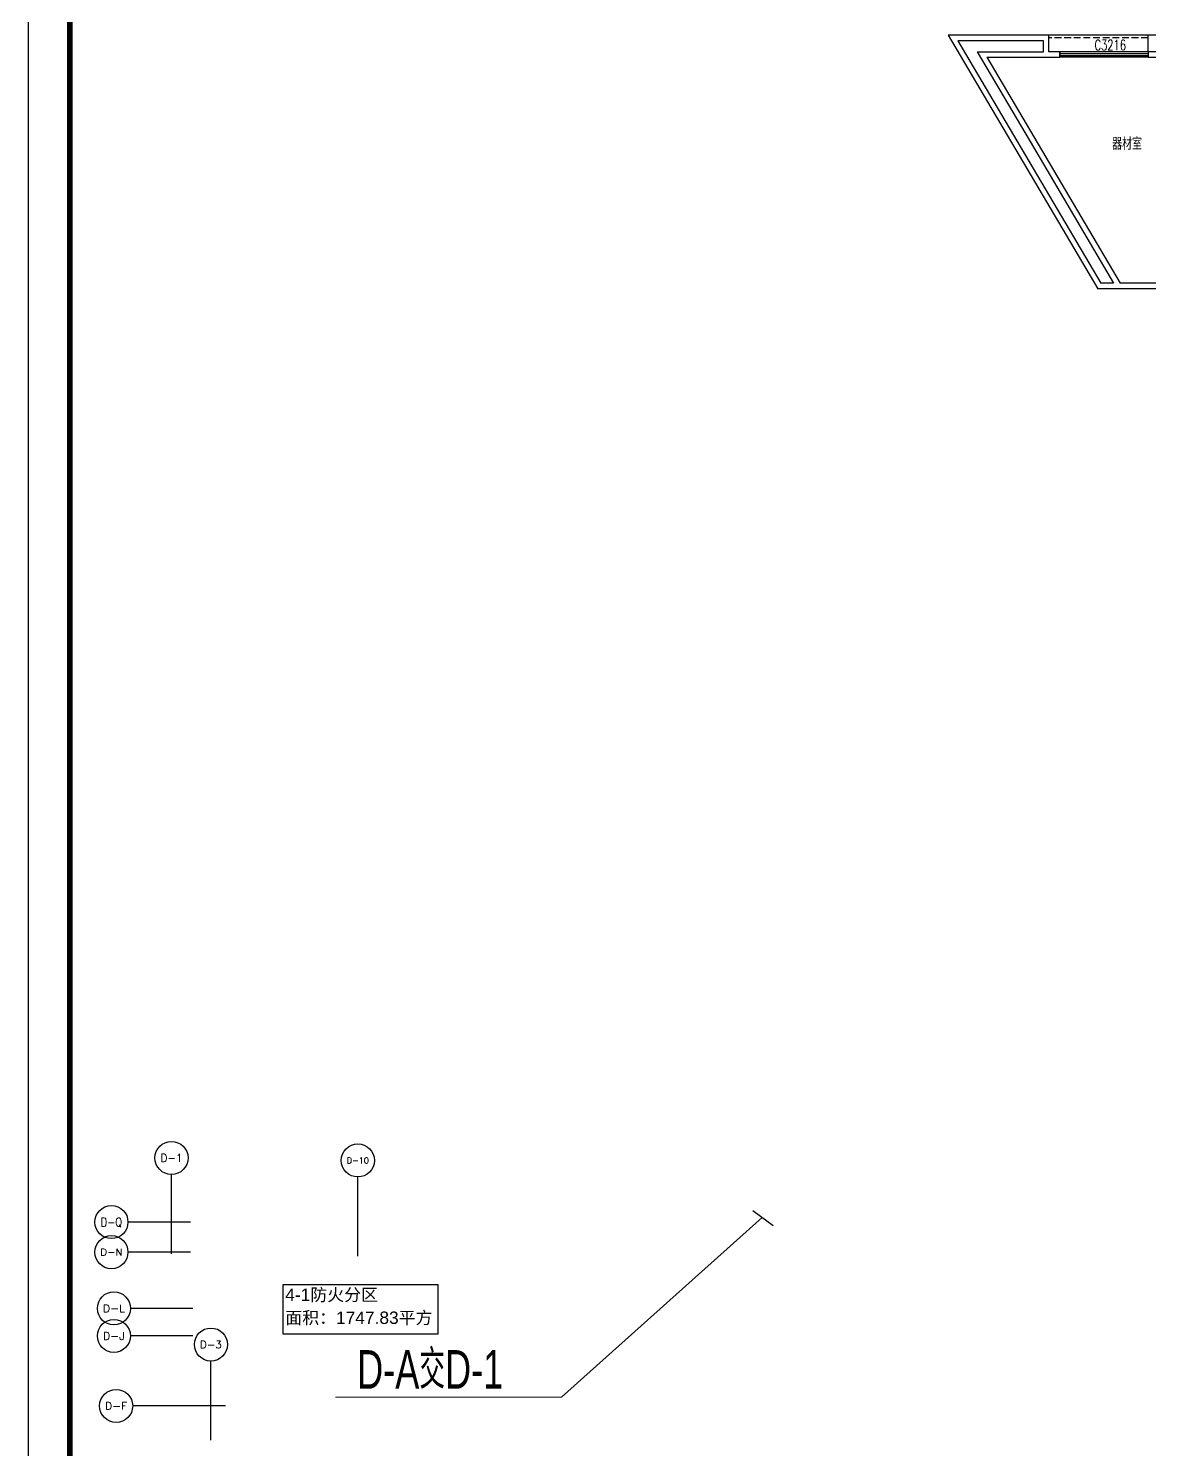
# Model space of a CAD drawing. Extents: x 447078 to 1776277, y 243534 to 519428.
# Drawn here: x 1198270 to 1238946, y 375121 to 426688 of the extents above; entities that cross this region are included whole.
import ezdxf
from ezdxf.enums import TextEntityAlignment as Align

# ---------------------------------------------------------------- set-up
doc = ezdxf.new("R2010")
doc.units = 0
doc.header["$LTSCALE"] = 1000
doc.header["$MEASUREMENT"] = 0
doc.linetypes.add('AP-02-RETAIL$0$DASH', pattern=[0.35, 0.25, -0.1])
doc.layers.get('Defpoints').update_dxf_attribs({"color": 2, "lineweight": 15})
for name, color, linetype in [('$2$G-GRID-IDEN', 103, 'Continuous'), ('$3$G-GRID-DIMS', 123, 'Continuous'), ('A-AREA-FIRE', 40, 'Continuous'), ('A-OVER', 23, 'Continuous'), ('A-WALL', 140, 'Continuous'), ('A-WIND', 2, 'Continuous'), ('A-WIND-IDEN', 4, 'Continuous'), ('G-0-XREF', 2, 'Continuous'), ('G-ANNO-NOTE', 80, 'Continuous'), ('图框CCDI_B0GA0+0.00$0$G-BORD', 3, 'Continuous')]:
    doc.layers.add(name, color=color, linetype=linetype)
doc.styles.add('$2$_TCH_AXIS', font='COMPLEX', dxfattribs={"bigfont": 'GBCBIG'})
doc.styles.add('1#2#四层消火栓$0$GPS', font='0fsc.shx', dxfattribs={"width": 0.7, "bigfont": '0fsz.shx'})
doc.styles.add('_TCH_WINDOW', font='SIMPLEX', dxfattribs={"height": 3.5, "bigfont": 'GBCBIG'})
doc.styles.add('CCDI_T_G01', font='')
doc.styles.add('CCDI_T_G02', font='simplex.shx', dxfattribs={"width": 0.8, "bigfont": 'zjdz.shx'})
doc.styles.get('CCDI_T_G01').set_extended_font_data('Arial')

# ---------------------------------------------------------------- blocks, each defined once
blk = doc.blocks.new('图框CCDI_B0GA0+0.00')
at = {"layer": '图框CCDI_B0GA0+0.00$0$G-BORD'}
blk.add_lwpolyline([(0, 84100), (118900, 84100), (118900, 0), (0, 0)], close=True, dxfattribs=at)
at = {"layer": '图框CCDI_B0GA0+0.00$0$G-BORD', "const_width": 140}
blk.add_lwpolyline([(3300, 83100), (117900, 83100), (117900, 1000), (3300, 1000)], close=True, dxfattribs=at)
blk = doc.blocks.new('$TCHSYS$WIN2D')
for p, q in [((-0.5, 0.5), (0.5, 0.5)), ((-0.5, 0.5), (-0.5, -0.5)), ((0.5, 0.5), (0.5, -0.5)), ((0.5, 0.167), (-0.5, 0.167)), ((0.5, -0.167), (-0.5, -0.167)), ((-0.5, -0.5), (0.5, -0.5))]:
    blk.add_line(p, q)
blk = doc.blocks.new('1#2#四层消火栓')
at = {"layer": 'Defpoints', "ltscale": 0.1}
for p, q in [((1224896, 383541), (1217615, 377017)), ((1217615, 377017), (1209414, 377017))]:
    blk.add_line(p, q, dxfattribs=at)
at = {"layer": 'Defpoints', "ltscale": 0.1, "style": '1#2#四层消火栓$0$GPS', "width": 0.7}
blk.add_text('D-A交D-1', height=1400, dxfattribs=at).set_placement((1210196, 377331))

msp = doc.modelspace()

# ---------------------------------------------------------------- linework, layer by layer
at = {"layer": '$3$G-GRID-DIMS'}
for p, q in [((1203461.5, 382229.5), (1203461.5, 385101.9)), ((1210221.5, 382139.5), (1210221.5, 385011.9)), ((1204144.3, 383375.1), (1201881.6, 383375.1)), ((1204144.3, 382285.1), (1201881.6, 382285.1)), ((1204234.3, 380245.1), (1201971.6, 380245.1)), ((1204234.3, 379245.1), (1201971.6, 379245.1)), ((1204891.5, 375459.5), (1204891.5, 378331.9)), ((1205423.2, 376705.1), (1202052.1, 376705.1))]:
    msp.add_line(p, q, dxfattribs=at)
for centre in [(1203461.5, 385701.9), (1210221.5, 385611.9), (1201281.6, 383375.1), (1201281.6, 382285.1), (1201371.6, 380245.1), (1201371.6, 379245.1), (1204891.5, 378931.9), (1201452.1, 376705.1)]:
    msp.add_circle(centre, 600, dxfattribs=at)
msp.add_line((1224549.9, 383801.1), (1225287.2, 383247.3))
at = {"layer": 'A-AREA-FIRE'}
msp.add_lwpolyline([(1207507.8, 381107), (1213126.8, 381107), (1213126.8, 379309), (1207507.8, 379309)], close=True, dxfattribs=at)
at = {"layer": 'A-OVER'}
for p, q in [((1269195.6, 426441.4), (1235295.9, 426441.4)), ((1238895.6, 425841.4), (1238895.6, 426441.4))]:
    msp.add_line(p, q, dxfattribs=at)
at = {"layer": 'A-OVER', "linetype": 'AP-02-RETAIL$0$DASH'}
msp.add_line((1238895.6, 426341.4), (1235295.9, 426341.4), dxfattribs=at)
at = {"layer": 'A-WALL'}
for p, q in [((1231637.9, 426441.4), (1237063.1, 417241.4)), ((1235295.9, 426441.4), (1231637.9, 426441.4)), ((1231988.1, 426241.4), (1237177.3, 417441.4)), ((1235095.9, 426241.4), (1231988.1, 426241.4)), ((1235095.9, 425841.4), (1235095.9, 426241.4)), ((1235295.9, 425841.4), (1235295.9, 426441.4)), ((1232688.3, 425841.4), (1234609.4, 422583.5)), ((1232688.3, 425841.4), (1234695.6, 425841.4)), ((1233038.4, 425641.4), (1235695.6, 425641.4)), ((1233038.4, 425641.4), (1237873.9, 417441.4)), ((1234695.6, 425841.4), (1235095.9, 425841.4)), ((1235695.6, 425841.4), (1235295.9, 425841.4)), ((1235695.6, 425641.4), (1235695.6, 425841.4)), ((1240995.6, 425841.4), (1238895.6, 425841.4)), ((1238895.6, 425841.4), (1238895.6, 425641.4)), ((1238895.6, 425641.4), (1240895.6, 425641.4)), ((1234609.4, 422583.5), (1237641.7, 417441.4)), ((1237816.7, 417241.4), (1237063.1, 417241.4)), ((1237641.7, 417441.4), (1237177.3, 417441.4)), ((1239795.6, 417241.4), (1237816.7, 417241.4)), ((1239595.6, 417441.4), (1237873.9, 417441.4))]:
    msp.add_line(p, q, dxfattribs=at)

# ---------------------------------------------------------------- block references
at = {"layer": 'A-WIND', "xscale": -3200, "yscale": 200, "zscale": -3200, "rotation": 359.9999999984191}
msp.add_blockref('$TCHSYS$WIN2D', (1237295.6, 425741.4), dxfattribs=at)
at = {"layer": 'G-0-XREF', "xscale": 1.5, "yscale": 1.5, "zscale": 1.5, "rotation": 270}
msp.add_blockref('图框CCDI_B0GA0+0.00', (1198270.2, 519203.4), dxfattribs=at)
at = {"layer": 'G-0-XREF'}
msp.add_blockref('1#2#四层消火栓', (0, 0), dxfattribs=at)

# ---------------------------------------------------------------- texts
at = {"layer": '$2$G-GRID-IDEN', "style": '$2$_TCH_AXIS'}
for s, height, p, p2 in [('D-1', 290.39, (1203067.4, 385556.7), (1203855.6, 385556.7)), ('D-10', 221.02, (1209816.3, 385501.4), (1210626.7, 385501.4)), ('D-N', 251.23, (1200880.9, 382159.5), (1201682.4, 382159.5)), ('D-L', 265.63, (1200973.2, 380112.3), (1201770.1, 380112.3)), ('D-J', 281.67, (1200976, 379104.3), (1201767.3, 379104.3)), ('D-3', 269.48, (1204493.7, 378797.1), (1205289.3, 378797.1)), ('D-F', 261.89, (1201053, 376574.1), (1201851.2, 376574.1))]:
    msp.add_text(s, height=height, dxfattribs=at).set_placement(p, p2, align=Align.FIT)
at = {"layer": '$2$G-GRID-IDEN', "style": '$2$_TCH_AXIS', "width": 0.807692}
msp.add_text('D-Q', height=316.16, dxfattribs=at).set_placement((1200892.5, 383217), (1201670.8, 383217), align=Align.FIT)
at = {"layer": 'A-AREA-FIRE', "style": 'CCDI_T_G01'}
for s, p in [('4-1防火分区', (1207589.2, 380515.1)), ('面积：1747.83平方', (1207589.2, 379680.1))]:
    msp.add_text(s, height=450, dxfattribs=at).set_placement(p)
at = {"layer": 'A-WIND-IDEN', "style": '_TCH_WINDOW', "width": 0.705882}
msp.add_text('C3216', height=375, rotation=360, dxfattribs=at).set_placement((1236946.8, 425898.3))
at = {"layer": 'G-ANNO-NOTE', "style": 'CCDI_T_G02', "width": 0.8}
msp.add_text('器材室', height=450, dxfattribs=at).set_placement((1237589.7, 422281))

doc.saveas('drawing.dxf')
